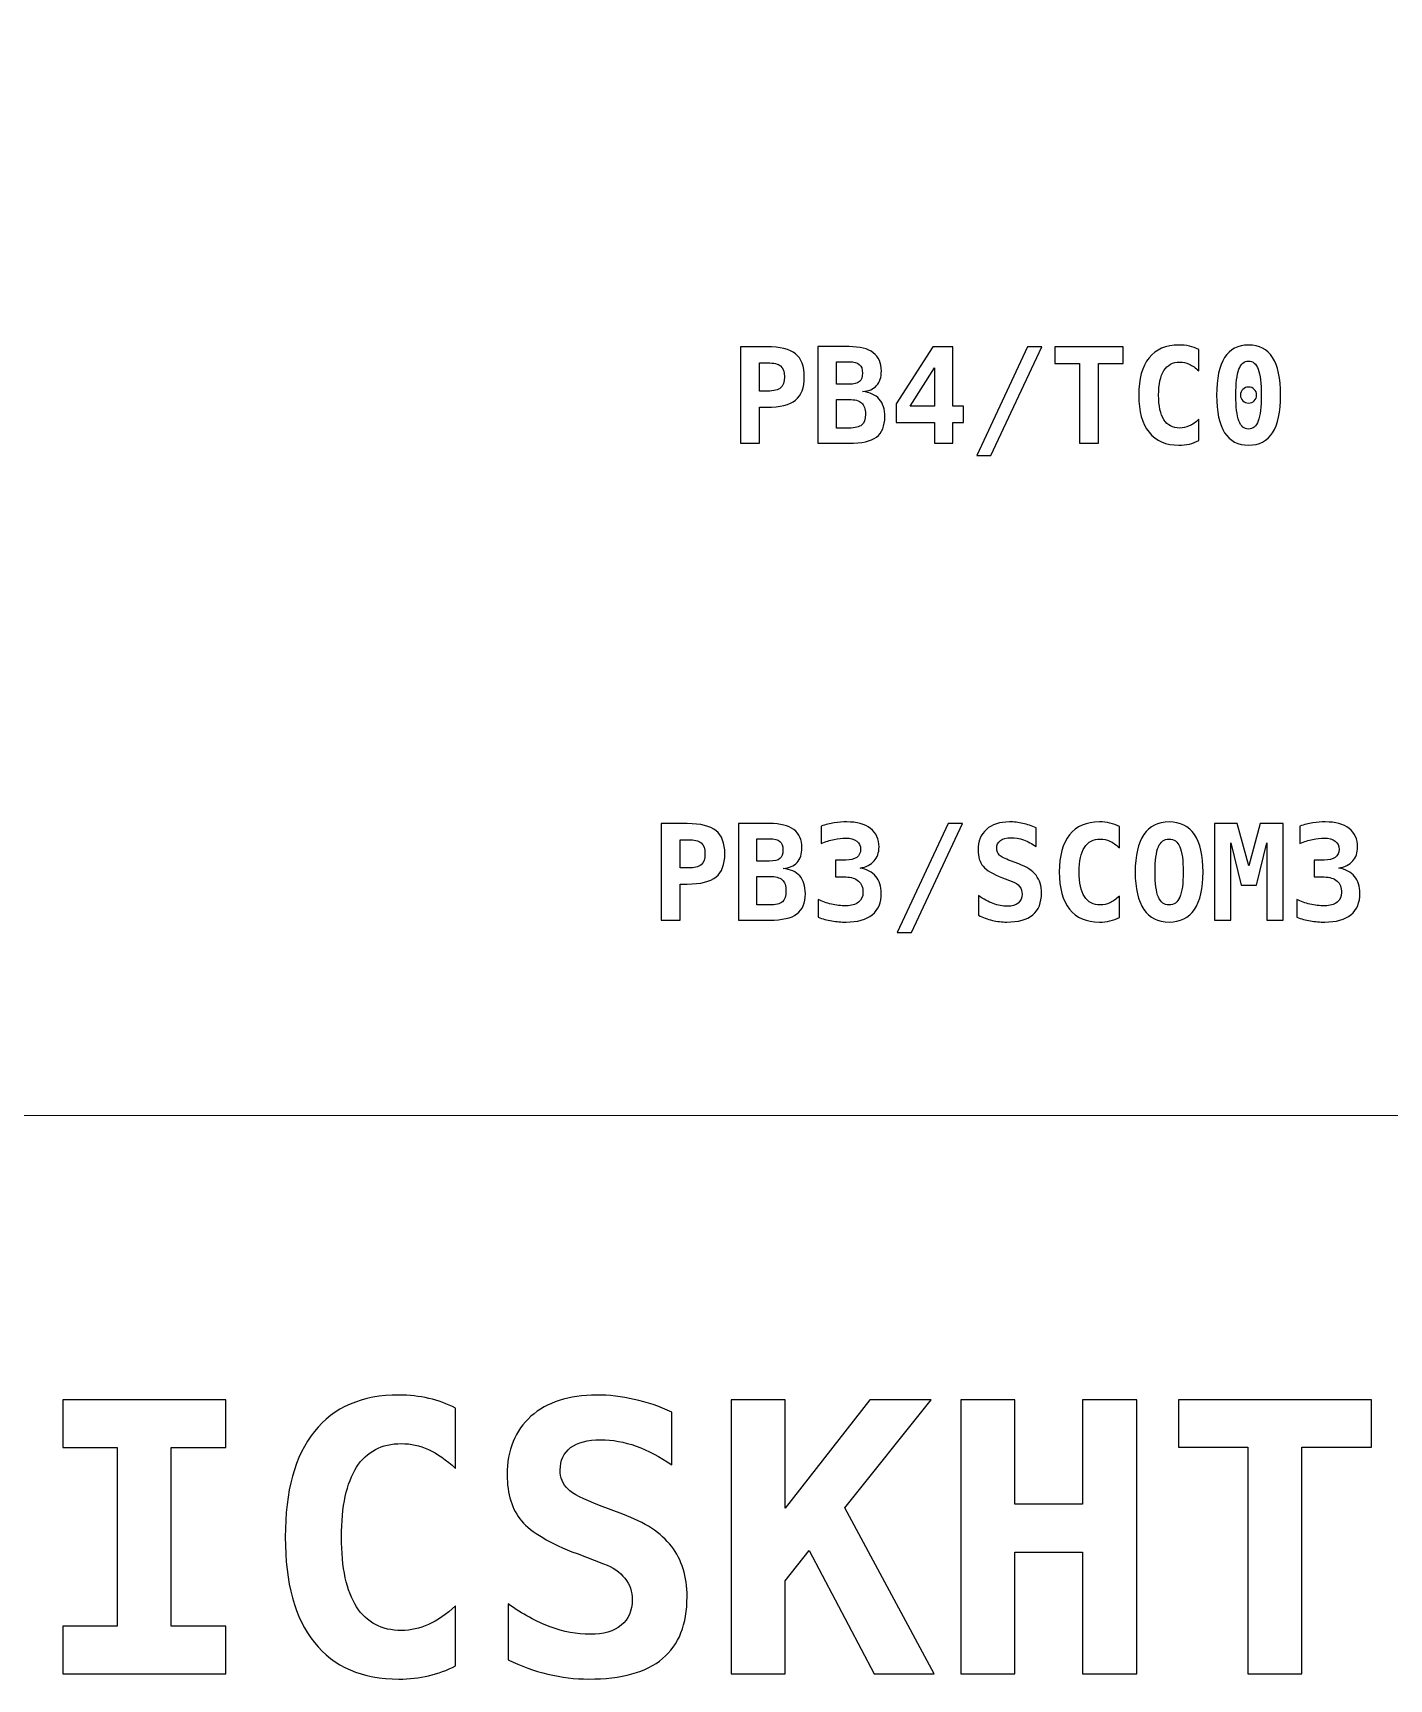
# Model space of a CAD drawing. Header units: centimetres. Extents: x -11.23 to -9.76, y -15.64 to -13.8.
# Drawn here: x -10.5264 to -10.1653, y -15.635 to -15.1967 of the extents above; entities that cross this region are included whole.
import ezdxf

# ---------------------------------------------------------------- set-up
doc = ezdxf.new("R2010")
doc.units = ezdxf.units.CM
doc.header["$MEASUREMENT"] = 0
doc.layers.add('Layer 1', color=7, linetype='Continuous')

msp = doc.modelspace()

# ---------------------------------------------------------------- linework, layer by layer
at = {"layer": 'Layer 1', "color": 7, "lineweight": 9}
msp.add_lwpolyline([(-10.8825, -15.485), (-10.1175, -15.485), (-10.1175, -14.215), (-10.8825, -14.215), (-10.8825, -15.485)], close=True, dxfattribs=at)
at = {"layer": 'Layer 1', "color": 250}
for points, knots in [([(-10.33799, -15.28023), (-10.33799, -15.28023), (-10.33101, -15.28023), (-10.33101, -15.28023), (-10.33101, -15.28023), (-10.32746, -15.28023), (-10.32491, -15.28086), (-10.32335, -15.28212), (-10.32335, -15.28212), (-10.32179, -15.28339), (-10.32102, -15.28544), (-10.32102, -15.28827), (-10.32102, -15.28827), (-10.32102, -15.29111), (-10.32179, -15.29316), (-10.32335, -15.29443), (-10.32335, -15.29443), (-10.32491, -15.29569), (-10.32746, -15.29632), (-10.33101, -15.29632), (-10.33101, -15.29632), (-10.33101, -15.29632), (-10.33291, -15.29632), (-10.33291, -15.29632), (-10.33291, -15.29632), (-10.33291, -15.29632), (-10.33291, -15.30595), (-10.33291, -15.30595), (-10.33291, -15.30595), (-10.33291, -15.30595), (-10.33799, -15.30595), (-10.33799, -15.30595), (-10.33799, -15.30595), (-10.33799, -15.30595), (-10.33799, -15.28023), (-10.33799, -15.28023)], [0, 0, 0, 0, 0.111111, 0.111111, 0.111111, 0.111111, 0.222222, 0.222222, 0.222222, 0.222222, 0.333333, 0.333333, 0.333333, 0.333333, 0.444444, 0.444444, 0.444444, 0.444444, 0.555556, 0.555556, 0.555556, 0.555556, 0.666667, 0.666667, 0.666667, 0.666667, 0.777778, 0.777778, 0.777778, 0.777778, 0.888889, 0.888889, 0.888889, 0.888889, 1, 1, 1, 1]), ([(-10.31739, -15.2802), (-10.31739, -15.2802), (-10.3091, -15.2802), (-10.3091, -15.2802), (-10.3091, -15.2802), (-10.30624, -15.2802), (-10.30409, -15.28074), (-10.30265, -15.28182), (-10.30265, -15.28182), (-10.30121, -15.28291), (-10.30049, -15.28453), (-10.30049, -15.28669), (-10.30049, -15.28669), (-10.30049, -15.28835), (-10.30091, -15.28963), (-10.30176, -15.29056), (-10.30176, -15.29056), (-10.30261, -15.2915), (-10.30386, -15.29203), (-10.3055, -15.29218), (-10.3055, -15.29218), (-10.30353, -15.29238), (-10.30206, -15.29304), (-10.30107, -15.29417), (-10.30107, -15.29417), (-10.30007, -15.29529), (-10.29958, -15.29687), (-10.29958, -15.29889), (-10.29958, -15.29889), (-10.29958, -15.30137), (-10.30032, -15.30316), (-10.30182, -15.30428), (-10.30182, -15.30428), (-10.30331, -15.30539), (-10.30574, -15.30595), (-10.3091, -15.30595), (-10.3091, -15.30595), (-10.3091, -15.30595), (-10.31739, -15.30595), (-10.31739, -15.30595), (-10.31739, -15.30595), (-10.31739, -15.30595), (-10.31739, -15.2802), (-10.31739, -15.2802)], [0, 0, 0, 0, 0.090909, 0.090909, 0.090909, 0.090909, 0.181818, 0.181818, 0.181818, 0.181818, 0.272727, 0.272727, 0.272727, 0.272727, 0.363636, 0.363636, 0.363636, 0.363636, 0.454545, 0.454545, 0.454545, 0.454545, 0.545455, 0.545455, 0.545455, 0.545455, 0.636364, 0.636364, 0.636364, 0.636364, 0.727273, 0.727273, 0.727273, 0.727273, 0.818182, 0.818182, 0.818182, 0.818182, 0.909091, 0.909091, 0.909091, 0.909091, 1, 1, 1, 1]), ([(-10.28679, -15.28023), (-10.28679, -15.28023), (-10.28147, -15.28023), (-10.28147, -15.28023), (-10.28147, -15.28023), (-10.28147, -15.28023), (-10.28147, -15.29604), (-10.28147, -15.29604), (-10.28147, -15.29604), (-10.28147, -15.29604), (-10.27864, -15.29604), (-10.27864, -15.29604), (-10.27864, -15.29604), (-10.27864, -15.29604), (-10.27864, -15.3004), (-10.27864, -15.3004), (-10.27864, -15.3004), (-10.27864, -15.3004), (-10.28147, -15.3004), (-10.28147, -15.3004), (-10.28147, -15.3004), (-10.28147, -15.3004), (-10.28147, -15.30595), (-10.28147, -15.30595), (-10.28147, -15.30595), (-10.28147, -15.30595), (-10.28634, -15.30595), (-10.28634, -15.30595), (-10.28634, -15.30595), (-10.28634, -15.30595), (-10.28634, -15.3004), (-10.28634, -15.3004), (-10.28634, -15.3004), (-10.28634, -15.3004), (-10.29654, -15.3004), (-10.29654, -15.3004), (-10.29654, -15.3004), (-10.29654, -15.3004), (-10.29654, -15.29547), (-10.29654, -15.29547), (-10.29654, -15.29547), (-10.29654, -15.29547), (-10.28679, -15.28023), (-10.28679, -15.28023)], [0, 0, 0, 0, 0.090909, 0.090909, 0.090909, 0.090909, 0.181818, 0.181818, 0.181818, 0.181818, 0.272727, 0.272727, 0.272727, 0.272727, 0.363636, 0.363636, 0.363636, 0.363636, 0.454545, 0.454545, 0.454545, 0.454545, 0.545455, 0.545455, 0.545455, 0.545455, 0.636364, 0.636364, 0.636364, 0.636364, 0.727273, 0.727273, 0.727273, 0.727273, 0.818182, 0.818182, 0.818182, 0.818182, 0.909091, 0.909091, 0.909091, 0.909091, 1, 1, 1, 1]), ([(-10.26157, -15.28023), (-10.26157, -15.28023), (-10.25777, -15.28023), (-10.25777, -15.28023), (-10.25777, -15.28023), (-10.25777, -15.28023), (-10.27131, -15.30923), (-10.27131, -15.30923), (-10.27131, -15.30923), (-10.27131, -15.30923), (-10.27511, -15.30923), (-10.27511, -15.30923), (-10.27511, -15.30923), (-10.27511, -15.30923), (-10.26157, -15.28023), (-10.26157, -15.28023)], [0, 0, 0, 0, 0.25, 0.25, 0.25, 0.25, 0.5, 0.5, 0.5, 0.5, 0.75, 0.75, 0.75, 0.75, 1, 1, 1, 1]), ([(-10.24266, -15.30595), (-10.24266, -15.30595), (-10.24774, -15.30595), (-10.24774, -15.30595), (-10.24774, -15.30595), (-10.24774, -15.30595), (-10.24774, -15.28468), (-10.24774, -15.28468), (-10.24774, -15.28468), (-10.24774, -15.28468), (-10.25427, -15.28468), (-10.25427, -15.28468), (-10.25427, -15.28468), (-10.25427, -15.28468), (-10.25427, -15.28023), (-10.25427, -15.28023), (-10.25427, -15.28023), (-10.25427, -15.28023), (-10.23613, -15.28023), (-10.23613, -15.28023), (-10.23613, -15.28023), (-10.23613, -15.28023), (-10.23613, -15.28468), (-10.23613, -15.28468), (-10.23613, -15.28468), (-10.23613, -15.28468), (-10.24266, -15.28468), (-10.24266, -15.28468), (-10.24266, -15.28468), (-10.24266, -15.28468), (-10.24266, -15.30595), (-10.24266, -15.30595)], [0, 0, 0, 0, 0.125, 0.125, 0.125, 0.125, 0.25, 0.25, 0.25, 0.25, 0.375, 0.375, 0.375, 0.375, 0.5, 0.5, 0.5, 0.5, 0.625, 0.625, 0.625, 0.625, 0.75, 0.75, 0.75, 0.75, 0.875, 0.875, 0.875, 0.875, 1, 1, 1, 1]), ([(-10.21596, -15.30521), (-10.21676, -15.30562), (-10.2176, -15.30593), (-10.21849, -15.30614), (-10.21849, -15.30614), (-10.21937, -15.30634), (-10.2203, -15.30645), (-10.22128, -15.30645), (-10.22128, -15.30645), (-10.22475, -15.30645), (-10.2274, -15.30531), (-10.22922, -15.30302), (-10.22922, -15.30302), (-10.23105, -15.30073), (-10.23196, -15.29744), (-10.23196, -15.29311), (-10.23196, -15.29311), (-10.23196, -15.28879), (-10.23105, -15.28548), (-10.22922, -15.28319), (-10.22922, -15.28319), (-10.2274, -15.28091), (-10.22475, -15.27977), (-10.22128, -15.27977), (-10.22128, -15.27977), (-10.2203, -15.27977), (-10.21937, -15.27987), (-10.21847, -15.28008), (-10.21847, -15.28008), (-10.21758, -15.28028), (-10.21674, -15.2806), (-10.21596, -15.28101), (-10.21596, -15.28101), (-10.21596, -15.28101), (-10.21596, -15.28666), (-10.21596, -15.28666), (-10.21596, -15.28666), (-10.21683, -15.28585), (-10.21768, -15.28526), (-10.2185, -15.28489), (-10.2185, -15.28489), (-10.21932, -15.28452), (-10.22017, -15.28433), (-10.22104, -15.28433), (-10.22104, -15.28433), (-10.2229, -15.28433), (-10.22431, -15.28507), (-10.22525, -15.28655), (-10.22525, -15.28655), (-10.2262, -15.28802), (-10.22668, -15.29021), (-10.22668, -15.29311), (-10.22668, -15.29311), (-10.22668, -15.29601), (-10.2262, -15.29819), (-10.22525, -15.29967), (-10.22525, -15.29967), (-10.22431, -15.30115), (-10.2229, -15.30189), (-10.22104, -15.30189), (-10.22104, -15.30189), (-10.22017, -15.30189), (-10.21932, -15.3017), (-10.2185, -15.30133), (-10.2185, -15.30133), (-10.21768, -15.30095), (-10.21683, -15.30036), (-10.21596, -15.29956), (-10.21596, -15.29956), (-10.21596, -15.29956), (-10.21596, -15.30521), (-10.21596, -15.30521)], [0, 0, 0, 0, 0.055556, 0.055556, 0.055556, 0.055556, 0.111111, 0.111111, 0.111111, 0.111111, 0.166667, 0.166667, 0.166667, 0.166667, 0.222222, 0.222222, 0.222222, 0.222222, 0.277778, 0.277778, 0.277778, 0.277778, 0.333333, 0.333333, 0.333333, 0.333333, 0.388889, 0.388889, 0.388889, 0.388889, 0.444444, 0.444444, 0.444444, 0.444444, 0.5, 0.5, 0.5, 0.5, 0.555556, 0.555556, 0.555556, 0.555556, 0.611111, 0.611111, 0.611111, 0.611111, 0.666667, 0.666667, 0.666667, 0.666667, 0.722222, 0.722222, 0.722222, 0.722222, 0.777778, 0.777778, 0.777778, 0.777778, 0.833333, 0.833333, 0.833333, 0.833333, 0.888889, 0.888889, 0.888889, 0.888889, 0.944444, 0.944444, 0.944444, 0.944444, 1, 1, 1, 1]), ([(-10.21122, -15.29311), (-10.21122, -15.28866), (-10.21052, -15.28532), (-10.20911, -15.2831), (-10.20911, -15.2831), (-10.20769, -15.28088), (-10.20557, -15.27977), (-10.20273, -15.27977), (-10.20273, -15.27977), (-10.19988, -15.27977), (-10.19775, -15.28087), (-10.19634, -15.28309), (-10.19634, -15.28309), (-10.19492, -15.28531), (-10.19422, -15.28865), (-10.19422, -15.29311), (-10.19422, -15.29311), (-10.19422, -15.29757), (-10.19492, -15.30091), (-10.19634, -15.30313), (-10.19634, -15.30313), (-10.19775, -15.30534), (-10.19988, -15.30645), (-10.20273, -15.30645), (-10.20273, -15.30645), (-10.20557, -15.30645), (-10.20769, -15.30534), (-10.20911, -15.30312), (-10.20911, -15.30312), (-10.21052, -15.30089), (-10.21122, -15.29756), (-10.21122, -15.29311)], [0, 0, 0, 0, 0.125, 0.125, 0.125, 0.125, 0.25, 0.25, 0.25, 0.25, 0.375, 0.375, 0.375, 0.375, 0.5, 0.5, 0.5, 0.5, 0.625, 0.625, 0.625, 0.625, 0.75, 0.75, 0.75, 0.75, 0.875, 0.875, 0.875, 0.875, 1, 1, 1, 1]), ([(-10.33291, -15.28451), (-10.33291, -15.28451), (-10.33291, -15.29204), (-10.33291, -15.29204), (-10.33291, -15.29204), (-10.33291, -15.29204), (-10.33082, -15.29204), (-10.33082, -15.29204), (-10.33082, -15.29204), (-10.32916, -15.29204), (-10.32799, -15.29176), (-10.32731, -15.2912), (-10.32731, -15.2912), (-10.32664, -15.29064), (-10.3263, -15.28966), (-10.3263, -15.28827), (-10.3263, -15.28827), (-10.3263, -15.28689), (-10.32664, -15.28591), (-10.32731, -15.28535), (-10.32731, -15.28535), (-10.32799, -15.28479), (-10.32916, -15.28451), (-10.33082, -15.28451), (-10.33082, -15.28451), (-10.33082, -15.28451), (-10.33291, -15.28451), (-10.33291, -15.28451)], [0, 0, 0, 0, 0.142857, 0.142857, 0.142857, 0.142857, 0.285714, 0.285714, 0.285714, 0.285714, 0.428571, 0.428571, 0.428571, 0.428571, 0.571429, 0.571429, 0.571429, 0.571429, 0.714286, 0.714286, 0.714286, 0.714286, 0.857143, 0.857143, 0.857143, 0.857143, 1, 1, 1, 1]), ([(-10.31248, -15.28424), (-10.31248, -15.28424), (-10.31248, -15.29022), (-10.31248, -15.29022), (-10.31248, -15.29022), (-10.31248, -15.29022), (-10.3091, -15.29022), (-10.3091, -15.29022), (-10.3091, -15.29022), (-10.30782, -15.29022), (-10.3069, -15.28999), (-10.30635, -15.28953), (-10.30635, -15.28953), (-10.3058, -15.28907), (-10.30553, -15.28832), (-10.30553, -15.28726), (-10.30553, -15.28726), (-10.30553, -15.2862), (-10.30581, -15.28543), (-10.30637, -15.28496), (-10.30637, -15.28496), (-10.30693, -15.28448), (-10.30784, -15.28424), (-10.3091, -15.28424), (-10.3091, -15.28424), (-10.3091, -15.28424), (-10.31248, -15.28424), (-10.31248, -15.28424)], [0, 0, 0, 0, 0.142857, 0.142857, 0.142857, 0.142857, 0.285714, 0.285714, 0.285714, 0.285714, 0.428571, 0.428571, 0.428571, 0.428571, 0.571429, 0.571429, 0.571429, 0.571429, 0.714286, 0.714286, 0.714286, 0.714286, 0.857143, 0.857143, 0.857143, 0.857143, 1, 1, 1, 1]), ([(-10.28634, -15.28588), (-10.28634, -15.28588), (-10.29284, -15.29604), (-10.29284, -15.29604), (-10.29284, -15.29604), (-10.29284, -15.29604), (-10.28634, -15.29604), (-10.28634, -15.29604), (-10.28634, -15.29604), (-10.28634, -15.29604), (-10.28634, -15.28588), (-10.28634, -15.28588)], [0, 0, 0, 0, 0.333333, 0.333333, 0.333333, 0.333333, 0.666667, 0.666667, 0.666667, 0.666667, 1, 1, 1, 1]), ([(-10.20273, -15.28407), (-10.2039, -15.28407), (-10.20476, -15.28479), (-10.2053, -15.28622), (-10.2053, -15.28622), (-10.20584, -15.28766), (-10.20611, -15.28996), (-10.20611, -15.29311), (-10.20611, -15.29311), (-10.20611, -15.29627), (-10.20584, -15.29855), (-10.2053, -15.29999), (-10.2053, -15.29999), (-10.20476, -15.30143), (-10.2039, -15.30215), (-10.20273, -15.30215), (-10.20273, -15.30215), (-10.20154, -15.30215), (-10.20069, -15.30143), (-10.20015, -15.29999), (-10.20015, -15.29999), (-10.1996, -15.29855), (-10.19933, -15.29627), (-10.19933, -15.29311), (-10.19933, -15.29311), (-10.19933, -15.28996), (-10.1996, -15.28766), (-10.20015, -15.28622), (-10.20015, -15.28622), (-10.20069, -15.28479), (-10.20154, -15.28407), (-10.20273, -15.28407)], [0, 0, 0, 0, 0.125, 0.125, 0.125, 0.125, 0.25, 0.25, 0.25, 0.25, 0.375, 0.375, 0.375, 0.375, 0.5, 0.5, 0.5, 0.5, 0.625, 0.625, 0.625, 0.625, 0.75, 0.75, 0.75, 0.75, 0.875, 0.875, 0.875, 0.875, 1, 1, 1, 1]), ([(-10.31248, -15.29427), (-10.31248, -15.29427), (-10.31248, -15.30189), (-10.31248, -15.30189), (-10.31248, -15.30189), (-10.31248, -15.30189), (-10.3091, -15.30189), (-10.3091, -15.30189), (-10.3091, -15.30189), (-10.30748, -15.30189), (-10.30635, -15.30161), (-10.3057, -15.30106), (-10.3057, -15.30106), (-10.30505, -15.30051), (-10.30473, -15.29955), (-10.30473, -15.29818), (-10.30473, -15.29818), (-10.30473, -15.29679), (-10.30507, -15.29579), (-10.30575, -15.29518), (-10.30575, -15.29518), (-10.30642, -15.29457), (-10.30754, -15.29427), (-10.3091, -15.29427), (-10.3091, -15.29427), (-10.3091, -15.29427), (-10.31248, -15.29427), (-10.31248, -15.29427)], [0, 0, 0, 0, 0.142857, 0.142857, 0.142857, 0.142857, 0.285714, 0.285714, 0.285714, 0.285714, 0.428571, 0.428571, 0.428571, 0.428571, 0.571429, 0.571429, 0.571429, 0.571429, 0.714286, 0.714286, 0.714286, 0.714286, 0.857143, 0.857143, 0.857143, 0.857143, 1, 1, 1, 1]), ([(-10.20487, -15.29311), (-10.20487, -15.29251), (-10.20466, -15.292), (-10.20424, -15.29159), (-10.20424, -15.29159), (-10.20383, -15.29117), (-10.20333, -15.29096), (-10.20273, -15.29096), (-10.20273, -15.29096), (-10.20212, -15.29096), (-10.20161, -15.29117), (-10.2012, -15.29159), (-10.2012, -15.29159), (-10.20078, -15.292), (-10.20057, -15.29251), (-10.20057, -15.29311), (-10.20057, -15.29311), (-10.20057, -15.29371), (-10.20078, -15.29422), (-10.2012, -15.29463), (-10.2012, -15.29463), (-10.20161, -15.29505), (-10.20212, -15.29525), (-10.20273, -15.29525), (-10.20273, -15.29525), (-10.20333, -15.29525), (-10.20383, -15.29505), (-10.20424, -15.29464), (-10.20424, -15.29464), (-10.20466, -15.29424), (-10.20487, -15.29373), (-10.20487, -15.29311)], [0, 0, 0, 0, 0.125, 0.125, 0.125, 0.125, 0.25, 0.25, 0.25, 0.25, 0.375, 0.375, 0.375, 0.375, 0.5, 0.5, 0.5, 0.5, 0.625, 0.625, 0.625, 0.625, 0.75, 0.75, 0.75, 0.75, 0.875, 0.875, 0.875, 0.875, 1, 1, 1, 1]), ([(-10.35915, -15.40723), (-10.35915, -15.40723), (-10.35217, -15.40723), (-10.35217, -15.40723), (-10.35217, -15.40723), (-10.34862, -15.40723), (-10.34607, -15.40786), (-10.34451, -15.40912), (-10.34451, -15.40912), (-10.34295, -15.41039), (-10.34218, -15.41244), (-10.34218, -15.41527), (-10.34218, -15.41527), (-10.34218, -15.41811), (-10.34295, -15.42016), (-10.34451, -15.42143), (-10.34451, -15.42143), (-10.34607, -15.42269), (-10.34862, -15.42332), (-10.35217, -15.42332), (-10.35217, -15.42332), (-10.35217, -15.42332), (-10.35407, -15.42332), (-10.35407, -15.42332), (-10.35407, -15.42332), (-10.35407, -15.42332), (-10.35407, -15.43295), (-10.35407, -15.43295), (-10.35407, -15.43295), (-10.35407, -15.43295), (-10.35915, -15.43295), (-10.35915, -15.43295), (-10.35915, -15.43295), (-10.35915, -15.43295), (-10.35915, -15.40723), (-10.35915, -15.40723)], [0, 0, 0, 0, 0.111111, 0.111111, 0.111111, 0.111111, 0.222222, 0.222222, 0.222222, 0.222222, 0.333333, 0.333333, 0.333333, 0.333333, 0.444444, 0.444444, 0.444444, 0.444444, 0.555556, 0.555556, 0.555556, 0.555556, 0.666667, 0.666667, 0.666667, 0.666667, 0.777778, 0.777778, 0.777778, 0.777778, 0.888889, 0.888889, 0.888889, 0.888889, 1, 1, 1, 1]), ([(-10.33855, -15.4072), (-10.33855, -15.4072), (-10.33026, -15.4072), (-10.33026, -15.4072), (-10.33026, -15.4072), (-10.3274, -15.4072), (-10.32525, -15.40774), (-10.32381, -15.40882), (-10.32381, -15.40882), (-10.32237, -15.40991), (-10.32165, -15.41153), (-10.32165, -15.41369), (-10.32165, -15.41369), (-10.32165, -15.41535), (-10.32207, -15.41663), (-10.32292, -15.41756), (-10.32292, -15.41756), (-10.32377, -15.4185), (-10.32502, -15.41903), (-10.32666, -15.41918), (-10.32666, -15.41918), (-10.32469, -15.41938), (-10.32322, -15.42004), (-10.32223, -15.42117), (-10.32223, -15.42117), (-10.32123, -15.42229), (-10.32074, -15.42387), (-10.32074, -15.42589), (-10.32074, -15.42589), (-10.32074, -15.42837), (-10.32148, -15.43016), (-10.32298, -15.43128), (-10.32298, -15.43128), (-10.32447, -15.43239), (-10.3269, -15.43295), (-10.33026, -15.43295), (-10.33026, -15.43295), (-10.33026, -15.43295), (-10.33855, -15.43295), (-10.33855, -15.43295), (-10.33855, -15.43295), (-10.33855, -15.43295), (-10.33855, -15.4072), (-10.33855, -15.4072)], [0, 0, 0, 0, 0.090909, 0.090909, 0.090909, 0.090909, 0.181818, 0.181818, 0.181818, 0.181818, 0.272727, 0.272727, 0.272727, 0.272727, 0.363636, 0.363636, 0.363636, 0.363636, 0.454545, 0.454545, 0.454545, 0.454545, 0.545455, 0.545455, 0.545455, 0.545455, 0.636364, 0.636364, 0.636364, 0.636364, 0.727273, 0.727273, 0.727273, 0.727273, 0.818182, 0.818182, 0.818182, 0.818182, 0.909091, 0.909091, 0.909091, 0.909091, 1, 1, 1, 1]), ([(-10.31, -15.42144), (-10.31, -15.42144), (-10.31273, -15.42144), (-10.31273, -15.42144), (-10.31273, -15.42144), (-10.31273, -15.42144), (-10.31273, -15.41696), (-10.31273, -15.41696), (-10.31273, -15.41696), (-10.31273, -15.41696), (-10.31, -15.41696), (-10.31, -15.41696), (-10.31, -15.41696), (-10.30875, -15.41696), (-10.30776, -15.41672), (-10.30707, -15.41622), (-10.30707, -15.41622), (-10.30638, -15.41572), (-10.30603, -15.41501), (-10.30603, -15.4141), (-10.30603, -15.4141), (-10.30603, -15.41315), (-10.30638, -15.41241), (-10.30707, -15.41187), (-10.30707, -15.41187), (-10.30776, -15.41134), (-10.30875, -15.41107), (-10.31, -15.41107), (-10.31, -15.41107), (-10.31097, -15.41107), (-10.312, -15.41119), (-10.3131, -15.41144), (-10.3131, -15.41144), (-10.31421, -15.41168), (-10.31535, -15.41203), (-10.31653, -15.41249), (-10.31653, -15.41249), (-10.31653, -15.41249), (-10.31653, -15.40787), (-10.31653, -15.40787), (-10.31653, -15.40787), (-10.31535, -15.40751), (-10.31419, -15.40724), (-10.31304, -15.40705), (-10.31304, -15.40705), (-10.31189, -15.40686), (-10.31079, -15.40677), (-10.30973, -15.40677), (-10.30973, -15.40677), (-10.30702, -15.40677), (-10.30491, -15.40736), (-10.3034, -15.40854), (-10.3034, -15.40854), (-10.30188, -15.40972), (-10.30112, -15.41135), (-10.30112, -15.41343), (-10.30112, -15.41343), (-10.30112, -15.41496), (-10.30156, -15.41621), (-10.30243, -15.41718), (-10.30243, -15.41718), (-10.3033, -15.41815), (-10.30455, -15.41879), (-10.30617, -15.41908), (-10.30617, -15.41908), (-10.30433, -15.4194), (-10.30293, -15.42014), (-10.30196, -15.42128), (-10.30196, -15.42128), (-10.301, -15.42242), (-10.30051, -15.42392), (-10.30051, -15.42578), (-10.30051, -15.42578), (-10.30051, -15.42828), (-10.30131, -15.43017), (-10.30291, -15.43149), (-10.30291, -15.43149), (-10.30451, -15.4328), (-10.30682, -15.43345), (-10.30987, -15.43345), (-10.30987, -15.43345), (-10.31116, -15.43345), (-10.31244, -15.43334), (-10.3137, -15.43312), (-10.3137, -15.43312), (-10.31496, -15.4329), (-10.31616, -15.43259), (-10.31731, -15.43217), (-10.31731, -15.43217), (-10.31731, -15.43217), (-10.31731, -15.42745), (-10.31731, -15.42745), (-10.31731, -15.42745), (-10.31623, -15.42799), (-10.31506, -15.4284), (-10.31381, -15.42869), (-10.31381, -15.42869), (-10.31256, -15.42897), (-10.31125, -15.42911), (-10.30987, -15.42911), (-10.30987, -15.42911), (-10.30849, -15.42911), (-10.3074, -15.42879), (-10.30659, -15.42815), (-10.30659, -15.42815), (-10.30579, -15.42752), (-10.30539, -15.42666), (-10.30539, -15.42558), (-10.30539, -15.42558), (-10.30539, -15.42426), (-10.30579, -15.42324), (-10.30659, -15.42252), (-10.30659, -15.42252), (-10.3074, -15.4218), (-10.30853, -15.42144), (-10.31, -15.42144)], [0, 0, 0, 0, 0.034483, 0.034483, 0.034483, 0.034483, 0.068966, 0.068966, 0.068966, 0.068966, 0.103448, 0.103448, 0.103448, 0.103448, 0.137931, 0.137931, 0.137931, 0.137931, 0.172414, 0.172414, 0.172414, 0.172414, 0.206897, 0.206897, 0.206897, 0.206897, 0.241379, 0.241379, 0.241379, 0.241379, 0.275862, 0.275862, 0.275862, 0.275862, 0.310345, 0.310345, 0.310345, 0.310345, 0.344828, 0.344828, 0.344828, 0.344828, 0.37931, 0.37931, 0.37931, 0.37931, 0.413793, 0.413793, 0.413793, 0.413793, 0.448276, 0.448276, 0.448276, 0.448276, 0.482759, 0.482759, 0.482759, 0.482759, 0.517241, 0.517241, 0.517241, 0.517241, 0.551724, 0.551724, 0.551724, 0.551724, 0.586207, 0.586207, 0.586207, 0.586207, 0.62069, 0.62069, 0.62069, 0.62069, 0.655172, 0.655172, 0.655172, 0.655172, 0.689655, 0.689655, 0.689655, 0.689655, 0.724138, 0.724138, 0.724138, 0.724138, 0.758621, 0.758621, 0.758621, 0.758621, 0.793103, 0.793103, 0.793103, 0.793103, 0.827586, 0.827586, 0.827586, 0.827586, 0.862069, 0.862069, 0.862069, 0.862069, 0.896552, 0.896552, 0.896552, 0.896552, 0.931034, 0.931034, 0.931034, 0.931034, 0.965517, 0.965517, 0.965517, 0.965517, 1, 1, 1, 1]), ([(-10.28273, -15.40723), (-10.28273, -15.40723), (-10.27893, -15.40723), (-10.27893, -15.40723), (-10.27893, -15.40723), (-10.27893, -15.40723), (-10.29247, -15.43623), (-10.29247, -15.43623), (-10.29247, -15.43623), (-10.29247, -15.43623), (-10.29627, -15.43623), (-10.29627, -15.43623), (-10.29627, -15.43623), (-10.29627, -15.43623), (-10.28273, -15.40723), (-10.28273, -15.40723)], [0, 0, 0, 0, 0.25, 0.25, 0.25, 0.25, 0.5, 0.5, 0.5, 0.5, 0.75, 0.75, 0.75, 0.75, 1, 1, 1, 1]), ([(-10.2682, -15.42167), (-10.27075, -15.42069), (-10.27249, -15.41966), (-10.2734, -15.41859), (-10.2734, -15.41859), (-10.2743, -15.41751), (-10.27476, -15.41607), (-10.27476, -15.41426), (-10.27476, -15.41426), (-10.27476, -15.41193), (-10.27401, -15.41009), (-10.27252, -15.40877), (-10.27252, -15.40877), (-10.27102, -15.40743), (-10.26898, -15.40677), (-10.26637, -15.40677), (-10.26637, -15.40677), (-10.26518, -15.40677), (-10.264, -15.4069), (-10.26282, -15.40717), (-10.26282, -15.40717), (-10.26163, -15.40744), (-10.26046, -15.40784), (-10.2593, -15.40837), (-10.2593, -15.40837), (-10.2593, -15.40837), (-10.2593, -15.41333), (-10.2593, -15.41333), (-10.2593, -15.41333), (-10.2604, -15.41256), (-10.2615, -15.41198), (-10.26263, -15.41157), (-10.26263, -15.41157), (-10.26376, -15.41117), (-10.26487, -15.41097), (-10.26597, -15.41097), (-10.26597, -15.41097), (-10.2672, -15.41097), (-10.26814, -15.41122), (-10.2688, -15.41171), (-10.2688, -15.41171), (-10.26945, -15.41221), (-10.26978, -15.41291), (-10.26978, -15.41383), (-10.26978, -15.41383), (-10.26978, -15.41454), (-10.26954, -15.41513), (-10.26906, -15.41559), (-10.26906, -15.41559), (-10.26858, -15.41606), (-10.26759, -15.41657), (-10.26607, -15.41713), (-10.26607, -15.41713), (-10.26607, -15.41713), (-10.26389, -15.41796), (-10.26389, -15.41796), (-10.26389, -15.41796), (-10.26182, -15.41872), (-10.2603, -15.41973), (-10.25932, -15.42098), (-10.25932, -15.42098), (-10.25835, -15.42223), (-10.25786, -15.42381), (-10.25786, -15.42571), (-10.25786, -15.42571), (-10.25786, -15.42831), (-10.25862, -15.43025), (-10.26016, -15.43153), (-10.26016, -15.43153), (-10.26169, -15.43281), (-10.26401, -15.43345), (-10.26711, -15.43345), (-10.26711, -15.43345), (-10.26838, -15.43345), (-10.26966, -15.4333), (-10.27094, -15.43299), (-10.27094, -15.43299), (-10.27222, -15.43269), (-10.27346, -15.43224), (-10.27465, -15.43164), (-10.27465, -15.43164), (-10.27465, -15.43164), (-10.27465, -15.42638), (-10.27465, -15.42638), (-10.27465, -15.42638), (-10.2733, -15.42735), (-10.27198, -15.42807), (-10.27072, -15.42854), (-10.27072, -15.42854), (-10.26945, -15.42901), (-10.2682, -15.42925), (-10.26695, -15.42925), (-10.26695, -15.42925), (-10.2657, -15.42925), (-10.26473, -15.42896), (-10.26404, -15.42839), (-10.26404, -15.42839), (-10.26336, -15.42782), (-10.26301, -15.42703), (-10.26301, -15.42601), (-10.26301, -15.42601), (-10.26301, -15.42524), (-10.26324, -15.42456), (-10.2637, -15.42398), (-10.2637, -15.42398), (-10.26416, -15.4234), (-10.26482, -15.42294), (-10.2657, -15.42261), (-10.2657, -15.42261), (-10.2657, -15.42261), (-10.2682, -15.42167), (-10.2682, -15.42167)], [0, 0, 0, 0, 0.035714, 0.035714, 0.035714, 0.035714, 0.071429, 0.071429, 0.071429, 0.071429, 0.107143, 0.107143, 0.107143, 0.107143, 0.142857, 0.142857, 0.142857, 0.142857, 0.178571, 0.178571, 0.178571, 0.178571, 0.214286, 0.214286, 0.214286, 0.214286, 0.25, 0.25, 0.25, 0.25, 0.285714, 0.285714, 0.285714, 0.285714, 0.321429, 0.321429, 0.321429, 0.321429, 0.357143, 0.357143, 0.357143, 0.357143, 0.392857, 0.392857, 0.392857, 0.392857, 0.428571, 0.428571, 0.428571, 0.428571, 0.464286, 0.464286, 0.464286, 0.464286, 0.5, 0.5, 0.5, 0.5, 0.535714, 0.535714, 0.535714, 0.535714, 0.571429, 0.571429, 0.571429, 0.571429, 0.607143, 0.607143, 0.607143, 0.607143, 0.642857, 0.642857, 0.642857, 0.642857, 0.678571, 0.678571, 0.678571, 0.678571, 0.714286, 0.714286, 0.714286, 0.714286, 0.75, 0.75, 0.75, 0.75, 0.785714, 0.785714, 0.785714, 0.785714, 0.821429, 0.821429, 0.821429, 0.821429, 0.857143, 0.857143, 0.857143, 0.857143, 0.892857, 0.892857, 0.892857, 0.892857, 0.928571, 0.928571, 0.928571, 0.928571, 0.964286, 0.964286, 0.964286, 0.964286, 1, 1, 1, 1]), ([(-10.23712, -15.43221), (-10.23792, -15.43262), (-10.23876, -15.43293), (-10.23965, -15.43314), (-10.23965, -15.43314), (-10.24053, -15.43334), (-10.24146, -15.43345), (-10.24244, -15.43345), (-10.24244, -15.43345), (-10.24591, -15.43345), (-10.24856, -15.43231), (-10.25038, -15.43002), (-10.25038, -15.43002), (-10.25221, -15.42773), (-10.25312, -15.42444), (-10.25312, -15.42011), (-10.25312, -15.42011), (-10.25312, -15.41579), (-10.25221, -15.41248), (-10.25038, -15.41019), (-10.25038, -15.41019), (-10.24856, -15.40791), (-10.24591, -15.40677), (-10.24244, -15.40677), (-10.24244, -15.40677), (-10.24146, -15.40677), (-10.24053, -15.40687), (-10.23963, -15.40708), (-10.23963, -15.40708), (-10.23874, -15.40728), (-10.2379, -15.4076), (-10.23712, -15.40801), (-10.23712, -15.40801), (-10.23712, -15.40801), (-10.23712, -15.41366), (-10.23712, -15.41366), (-10.23712, -15.41366), (-10.23799, -15.41285), (-10.23884, -15.41226), (-10.23966, -15.41189), (-10.23966, -15.41189), (-10.24048, -15.41152), (-10.24133, -15.41133), (-10.2422, -15.41133), (-10.2422, -15.41133), (-10.24406, -15.41133), (-10.24547, -15.41207), (-10.24641, -15.41355), (-10.24641, -15.41355), (-10.24736, -15.41502), (-10.24784, -15.41721), (-10.24784, -15.42011), (-10.24784, -15.42011), (-10.24784, -15.42301), (-10.24736, -15.42519), (-10.24641, -15.42667), (-10.24641, -15.42667), (-10.24547, -15.42815), (-10.24406, -15.42889), (-10.2422, -15.42889), (-10.2422, -15.42889), (-10.24133, -15.42889), (-10.24048, -15.4287), (-10.23966, -15.42833), (-10.23966, -15.42833), (-10.23884, -15.42795), (-10.23799, -15.42736), (-10.23712, -15.42656), (-10.23712, -15.42656), (-10.23712, -15.42656), (-10.23712, -15.43221), (-10.23712, -15.43221)], [0, 0, 0, 0, 0.055556, 0.055556, 0.055556, 0.055556, 0.111111, 0.111111, 0.111111, 0.111111, 0.166667, 0.166667, 0.166667, 0.166667, 0.222222, 0.222222, 0.222222, 0.222222, 0.277778, 0.277778, 0.277778, 0.277778, 0.333333, 0.333333, 0.333333, 0.333333, 0.388889, 0.388889, 0.388889, 0.388889, 0.444444, 0.444444, 0.444444, 0.444444, 0.5, 0.5, 0.5, 0.5, 0.555556, 0.555556, 0.555556, 0.555556, 0.611111, 0.611111, 0.611111, 0.611111, 0.666667, 0.666667, 0.666667, 0.666667, 0.722222, 0.722222, 0.722222, 0.722222, 0.777778, 0.777778, 0.777778, 0.777778, 0.833333, 0.833333, 0.833333, 0.833333, 0.888889, 0.888889, 0.888889, 0.888889, 0.944444, 0.944444, 0.944444, 0.944444, 1, 1, 1, 1]), ([(-10.23291, -15.42011), (-10.23291, -15.41572), (-10.23215, -15.41239), (-10.23063, -15.41014), (-10.23063, -15.41014), (-10.22911, -15.40789), (-10.22686, -15.40677), (-10.22389, -15.40677), (-10.22389, -15.40677), (-10.2209, -15.40677), (-10.21865, -15.40789), (-10.21712, -15.41014), (-10.21712, -15.41014), (-10.2156, -15.41239), (-10.21484, -15.41572), (-10.21484, -15.42011), (-10.21484, -15.42011), (-10.21484, -15.42451), (-10.2156, -15.42782), (-10.21712, -15.43007), (-10.21712, -15.43007), (-10.21865, -15.43233), (-10.2209, -15.43345), (-10.22389, -15.43345), (-10.22389, -15.43345), (-10.22686, -15.43345), (-10.22911, -15.43233), (-10.23063, -15.43007), (-10.23063, -15.43007), (-10.23215, -15.42782), (-10.23291, -15.42451), (-10.23291, -15.42011)], [0, 0, 0, 0, 0.125, 0.125, 0.125, 0.125, 0.25, 0.25, 0.25, 0.25, 0.375, 0.375, 0.375, 0.375, 0.5, 0.5, 0.5, 0.5, 0.625, 0.625, 0.625, 0.625, 0.75, 0.75, 0.75, 0.75, 0.875, 0.875, 0.875, 0.875, 1, 1, 1, 1]), ([(-10.21178, -15.40723), (-10.21178, -15.40723), (-10.20572, -15.40723), (-10.20572, -15.40723), (-10.20572, -15.40723), (-10.20572, -15.40723), (-10.20265, -15.41851), (-10.20265, -15.41851), (-10.20265, -15.41851), (-10.20265, -15.41851), (-10.1996, -15.40723), (-10.1996, -15.40723), (-10.1996, -15.40723), (-10.1996, -15.40723), (-10.1935, -15.40723), (-10.1935, -15.40723), (-10.1935, -15.40723), (-10.1935, -15.40723), (-10.1935, -15.43295), (-10.1935, -15.43295), (-10.1935, -15.43295), (-10.1935, -15.43295), (-10.19788, -15.43295), (-10.19788, -15.43295), (-10.19788, -15.43295), (-10.19788, -15.43295), (-10.19788, -15.41235), (-10.19788, -15.41235), (-10.19788, -15.41235), (-10.19788, -15.41235), (-10.2006, -15.42359), (-10.2006, -15.42359), (-10.2006, -15.42359), (-10.2006, -15.42359), (-10.20465, -15.42359), (-10.20465, -15.42359), (-10.20465, -15.42359), (-10.20465, -15.42359), (-10.2074, -15.41235), (-10.2074, -15.41235), (-10.2074, -15.41235), (-10.2074, -15.41235), (-10.2074, -15.43295), (-10.2074, -15.43295), (-10.2074, -15.43295), (-10.2074, -15.43295), (-10.21178, -15.43295), (-10.21178, -15.43295), (-10.21178, -15.43295), (-10.21178, -15.43295), (-10.21178, -15.40723), (-10.21178, -15.40723)], [0, 0, 0, 0, 0.076923, 0.076923, 0.076923, 0.076923, 0.153846, 0.153846, 0.153846, 0.153846, 0.230769, 0.230769, 0.230769, 0.230769, 0.307692, 0.307692, 0.307692, 0.307692, 0.384615, 0.384615, 0.384615, 0.384615, 0.461538, 0.461538, 0.461538, 0.461538, 0.538462, 0.538462, 0.538462, 0.538462, 0.615385, 0.615385, 0.615385, 0.615385, 0.692308, 0.692308, 0.692308, 0.692308, 0.769231, 0.769231, 0.769231, 0.769231, 0.846154, 0.846154, 0.846154, 0.846154, 0.923077, 0.923077, 0.923077, 0.923077, 1, 1, 1, 1]), ([(-10.18256, -15.42144), (-10.18256, -15.42144), (-10.18529, -15.42144), (-10.18529, -15.42144), (-10.18529, -15.42144), (-10.18529, -15.42144), (-10.18529, -15.41696), (-10.18529, -15.41696), (-10.18529, -15.41696), (-10.18529, -15.41696), (-10.18256, -15.41696), (-10.18256, -15.41696), (-10.18256, -15.41696), (-10.18131, -15.41696), (-10.18032, -15.41672), (-10.17963, -15.41622), (-10.17963, -15.41622), (-10.17894, -15.41572), (-10.17859, -15.41501), (-10.17859, -15.4141), (-10.17859, -15.4141), (-10.17859, -15.41315), (-10.17894, -15.41241), (-10.17963, -15.41187), (-10.17963, -15.41187), (-10.18032, -15.41134), (-10.18131, -15.41107), (-10.18256, -15.41107), (-10.18256, -15.41107), (-10.18353, -15.41107), (-10.18456, -15.41119), (-10.18566, -15.41144), (-10.18566, -15.41144), (-10.18677, -15.41168), (-10.18791, -15.41203), (-10.18909, -15.41249), (-10.18909, -15.41249), (-10.18909, -15.41249), (-10.18909, -15.40787), (-10.18909, -15.40787), (-10.18909, -15.40787), (-10.18791, -15.40751), (-10.18675, -15.40724), (-10.1856, -15.40705), (-10.1856, -15.40705), (-10.18445, -15.40686), (-10.18335, -15.40677), (-10.18229, -15.40677), (-10.18229, -15.40677), (-10.17958, -15.40677), (-10.17747, -15.40736), (-10.17596, -15.40854), (-10.17596, -15.40854), (-10.17444, -15.40972), (-10.17368, -15.41135), (-10.17368, -15.41343), (-10.17368, -15.41343), (-10.17368, -15.41496), (-10.17412, -15.41621), (-10.17499, -15.41718), (-10.17499, -15.41718), (-10.17586, -15.41815), (-10.17711, -15.41879), (-10.17873, -15.41908), (-10.17873, -15.41908), (-10.17689, -15.4194), (-10.17549, -15.42014), (-10.17452, -15.42128), (-10.17452, -15.42128), (-10.17356, -15.42242), (-10.17307, -15.42392), (-10.17307, -15.42578), (-10.17307, -15.42578), (-10.17307, -15.42828), (-10.17387, -15.43017), (-10.17547, -15.43149), (-10.17547, -15.43149), (-10.17707, -15.4328), (-10.17938, -15.43345), (-10.18243, -15.43345), (-10.18243, -15.43345), (-10.18372, -15.43345), (-10.185, -15.43334), (-10.18626, -15.43312), (-10.18626, -15.43312), (-10.18752, -15.4329), (-10.18872, -15.43259), (-10.18987, -15.43217), (-10.18987, -15.43217), (-10.18987, -15.43217), (-10.18987, -15.42745), (-10.18987, -15.42745), (-10.18987, -15.42745), (-10.18879, -15.42799), (-10.18762, -15.4284), (-10.18637, -15.42869), (-10.18637, -15.42869), (-10.18512, -15.42897), (-10.18381, -15.42911), (-10.18243, -15.42911), (-10.18243, -15.42911), (-10.18105, -15.42911), (-10.17996, -15.42879), (-10.17915, -15.42815), (-10.17915, -15.42815), (-10.17835, -15.42752), (-10.17795, -15.42666), (-10.17795, -15.42558), (-10.17795, -15.42558), (-10.17795, -15.42426), (-10.17835, -15.42324), (-10.17915, -15.42252), (-10.17915, -15.42252), (-10.17996, -15.4218), (-10.18109, -15.42144), (-10.18256, -15.42144)], [0, 0, 0, 0, 0.034483, 0.034483, 0.034483, 0.034483, 0.068966, 0.068966, 0.068966, 0.068966, 0.103448, 0.103448, 0.103448, 0.103448, 0.137931, 0.137931, 0.137931, 0.137931, 0.172414, 0.172414, 0.172414, 0.172414, 0.206897, 0.206897, 0.206897, 0.206897, 0.241379, 0.241379, 0.241379, 0.241379, 0.275862, 0.275862, 0.275862, 0.275862, 0.310345, 0.310345, 0.310345, 0.310345, 0.344828, 0.344828, 0.344828, 0.344828, 0.37931, 0.37931, 0.37931, 0.37931, 0.413793, 0.413793, 0.413793, 0.413793, 0.448276, 0.448276, 0.448276, 0.448276, 0.482759, 0.482759, 0.482759, 0.482759, 0.517241, 0.517241, 0.517241, 0.517241, 0.551724, 0.551724, 0.551724, 0.551724, 0.586207, 0.586207, 0.586207, 0.586207, 0.62069, 0.62069, 0.62069, 0.62069, 0.655172, 0.655172, 0.655172, 0.655172, 0.689655, 0.689655, 0.689655, 0.689655, 0.724138, 0.724138, 0.724138, 0.724138, 0.758621, 0.758621, 0.758621, 0.758621, 0.793103, 0.793103, 0.793103, 0.793103, 0.827586, 0.827586, 0.827586, 0.827586, 0.862069, 0.862069, 0.862069, 0.862069, 0.896552, 0.896552, 0.896552, 0.896552, 0.931034, 0.931034, 0.931034, 0.931034, 0.965517, 0.965517, 0.965517, 0.965517, 1, 1, 1, 1]), ([(-10.35407, -15.41151), (-10.35407, -15.41151), (-10.35407, -15.41904), (-10.35407, -15.41904), (-10.35407, -15.41904), (-10.35407, -15.41904), (-10.35198, -15.41904), (-10.35198, -15.41904), (-10.35198, -15.41904), (-10.35032, -15.41904), (-10.34915, -15.41876), (-10.34847, -15.4182), (-10.34847, -15.4182), (-10.3478, -15.41764), (-10.34746, -15.41666), (-10.34746, -15.41527), (-10.34746, -15.41527), (-10.34746, -15.41389), (-10.3478, -15.41291), (-10.34847, -15.41235), (-10.34847, -15.41235), (-10.34915, -15.41179), (-10.35032, -15.41151), (-10.35198, -15.41151), (-10.35198, -15.41151), (-10.35198, -15.41151), (-10.35407, -15.41151), (-10.35407, -15.41151)], [0, 0, 0, 0, 0.142857, 0.142857, 0.142857, 0.142857, 0.285714, 0.285714, 0.285714, 0.285714, 0.428571, 0.428571, 0.428571, 0.428571, 0.571429, 0.571429, 0.571429, 0.571429, 0.714286, 0.714286, 0.714286, 0.714286, 0.857143, 0.857143, 0.857143, 0.857143, 1, 1, 1, 1]), ([(-10.33364, -15.41124), (-10.33364, -15.41124), (-10.33364, -15.41722), (-10.33364, -15.41722), (-10.33364, -15.41722), (-10.33364, -15.41722), (-10.33026, -15.41722), (-10.33026, -15.41722), (-10.33026, -15.41722), (-10.32898, -15.41722), (-10.32806, -15.41699), (-10.32751, -15.41653), (-10.32751, -15.41653), (-10.32696, -15.41607), (-10.32669, -15.41532), (-10.32669, -15.41426), (-10.32669, -15.41426), (-10.32669, -15.4132), (-10.32697, -15.41243), (-10.32753, -15.41196), (-10.32753, -15.41196), (-10.32809, -15.41148), (-10.329, -15.41124), (-10.33026, -15.41124), (-10.33026, -15.41124), (-10.33026, -15.41124), (-10.33364, -15.41124), (-10.33364, -15.41124)], [0, 0, 0, 0, 0.142857, 0.142857, 0.142857, 0.142857, 0.285714, 0.285714, 0.285714, 0.285714, 0.428571, 0.428571, 0.428571, 0.428571, 0.571429, 0.571429, 0.571429, 0.571429, 0.714286, 0.714286, 0.714286, 0.714286, 0.857143, 0.857143, 0.857143, 0.857143, 1, 1, 1, 1]), ([(-10.22389, -15.41133), (-10.22519, -15.41133), (-10.22613, -15.41202), (-10.22673, -15.4134), (-10.22673, -15.4134), (-10.22733, -15.41479), (-10.22763, -15.41703), (-10.22763, -15.42011), (-10.22763, -15.42011), (-10.22763, -15.4232), (-10.22733, -15.42542), (-10.22673, -15.42681), (-10.22673, -15.42681), (-10.22613, -15.42819), (-10.22519, -15.42889), (-10.22389, -15.42889), (-10.22389, -15.42889), (-10.22258, -15.42889), (-10.22162, -15.42819), (-10.22102, -15.42681), (-10.22102, -15.42681), (-10.22043, -15.42542), (-10.22013, -15.4232), (-10.22013, -15.42011), (-10.22013, -15.42011), (-10.22013, -15.41703), (-10.22043, -15.41479), (-10.22102, -15.4134), (-10.22102, -15.4134), (-10.22162, -15.41202), (-10.22258, -15.41133), (-10.22389, -15.41133)], [0, 0, 0, 0, 0.125, 0.125, 0.125, 0.125, 0.25, 0.25, 0.25, 0.25, 0.375, 0.375, 0.375, 0.375, 0.5, 0.5, 0.5, 0.5, 0.625, 0.625, 0.625, 0.625, 0.75, 0.75, 0.75, 0.75, 0.875, 0.875, 0.875, 0.875, 1, 1, 1, 1]), ([(-10.33364, -15.42127), (-10.33364, -15.42127), (-10.33364, -15.42889), (-10.33364, -15.42889), (-10.33364, -15.42889), (-10.33364, -15.42889), (-10.33026, -15.42889), (-10.33026, -15.42889), (-10.33026, -15.42889), (-10.32864, -15.42889), (-10.32751, -15.42861), (-10.32686, -15.42806), (-10.32686, -15.42806), (-10.32621, -15.42751), (-10.32589, -15.42655), (-10.32589, -15.42518), (-10.32589, -15.42518), (-10.32589, -15.42379), (-10.32623, -15.42279), (-10.32691, -15.42218), (-10.32691, -15.42218), (-10.32758, -15.42157), (-10.3287, -15.42127), (-10.33026, -15.42127), (-10.33026, -15.42127), (-10.33026, -15.42127), (-10.33364, -15.42127), (-10.33364, -15.42127)], [0, 0, 0, 0, 0.142857, 0.142857, 0.142857, 0.142857, 0.285714, 0.285714, 0.285714, 0.285714, 0.428571, 0.428571, 0.428571, 0.428571, 0.571429, 0.571429, 0.571429, 0.571429, 0.714286, 0.714286, 0.714286, 0.714286, 0.857143, 0.857143, 0.857143, 0.857143, 1, 1, 1, 1]), ([(-10.51846, -15.57341), (-10.51846, -15.57341), (-10.51846, -15.56071), (-10.51846, -15.56071), (-10.51846, -15.56071), (-10.51846, -15.56071), (-10.47505, -15.56071), (-10.47505, -15.56071), (-10.47505, -15.56071), (-10.47505, -15.56071), (-10.47505, -15.57341), (-10.47505, -15.57341), (-10.47505, -15.57341), (-10.47505, -15.57341), (-10.48956, -15.57341), (-10.48956, -15.57341), (-10.48956, -15.57341), (-10.48956, -15.57341), (-10.48956, -15.62092), (-10.48956, -15.62092), (-10.48956, -15.62092), (-10.48956, -15.62092), (-10.47505, -15.62092), (-10.47505, -15.62092), (-10.47505, -15.62092), (-10.47505, -15.62092), (-10.47505, -15.63362), (-10.47505, -15.63362), (-10.47505, -15.63362), (-10.47505, -15.63362), (-10.51846, -15.63362), (-10.51846, -15.63362), (-10.51846, -15.63362), (-10.51846, -15.63362), (-10.51846, -15.62092), (-10.51846, -15.62092), (-10.51846, -15.62092), (-10.51846, -15.62092), (-10.50396, -15.62092), (-10.50396, -15.62092), (-10.50396, -15.62092), (-10.50396, -15.62092), (-10.50396, -15.57341), (-10.50396, -15.57341), (-10.50396, -15.57341), (-10.50396, -15.57341), (-10.51846, -15.57341), (-10.51846, -15.57341)], [0, 0, 0, 0, 0.083333, 0.083333, 0.083333, 0.083333, 0.166667, 0.166667, 0.166667, 0.166667, 0.25, 0.25, 0.25, 0.25, 0.333333, 0.333333, 0.333333, 0.333333, 0.416667, 0.416667, 0.416667, 0.416667, 0.5, 0.5, 0.5, 0.5, 0.583333, 0.583333, 0.583333, 0.583333, 0.666667, 0.666667, 0.666667, 0.666667, 0.75, 0.75, 0.75, 0.75, 0.833333, 0.833333, 0.833333, 0.833333, 0.916667, 0.916667, 0.916667, 0.916667, 1, 1, 1, 1]), ([(-10.41386, -15.63152), (-10.41614, -15.63269), (-10.41853, -15.63357), (-10.42105, -15.63415), (-10.42105, -15.63415), (-10.42355, -15.63474), (-10.42618, -15.63504), (-10.42895, -15.63504), (-10.42895, -15.63504), (-10.43878, -15.63504), (-10.4463, -15.6318), (-10.45147, -15.62532), (-10.45147, -15.62532), (-10.45665, -15.61884), (-10.45923, -15.60948), (-10.45923, -15.59723), (-10.45923, -15.59723), (-10.45923, -15.58497), (-10.45665, -15.5756), (-10.45147, -15.56911), (-10.45147, -15.56911), (-10.4463, -15.56263), (-10.43878, -15.5594), (-10.42895, -15.5594), (-10.42895, -15.5594), (-10.42618, -15.5594), (-10.42353, -15.5597), (-10.421, -15.56028), (-10.421, -15.56028), (-10.41845, -15.56086), (-10.41608, -15.56175), (-10.41386, -15.56291), (-10.41386, -15.56291), (-10.41386, -15.56291), (-10.41386, -15.57893), (-10.41386, -15.57893), (-10.41386, -15.57893), (-10.41633, -15.57665), (-10.41875, -15.57498), (-10.42106, -15.57391), (-10.42106, -15.57391), (-10.4234, -15.57286), (-10.4258, -15.57233), (-10.42828, -15.57233), (-10.42828, -15.57233), (-10.43355, -15.57233), (-10.43753, -15.57443), (-10.44021, -15.57861), (-10.44021, -15.57861), (-10.4429, -15.5828), (-10.44425, -15.589), (-10.44425, -15.59723), (-10.44425, -15.59723), (-10.44425, -15.60545), (-10.4429, -15.61163), (-10.44021, -15.61582), (-10.44021, -15.61582), (-10.43753, -15.62), (-10.43355, -15.6221), (-10.42828, -15.6221), (-10.42828, -15.6221), (-10.4258, -15.6221), (-10.4234, -15.62157), (-10.42106, -15.62052), (-10.42106, -15.62052), (-10.41875, -15.61945), (-10.41633, -15.61779), (-10.41386, -15.6155), (-10.41386, -15.6155), (-10.41386, -15.6155), (-10.41386, -15.63152), (-10.41386, -15.63152)], [0, 0, 0, 0, 0.055556, 0.055556, 0.055556, 0.055556, 0.111111, 0.111111, 0.111111, 0.111111, 0.166667, 0.166667, 0.166667, 0.166667, 0.222222, 0.222222, 0.222222, 0.222222, 0.277778, 0.277778, 0.277778, 0.277778, 0.333333, 0.333333, 0.333333, 0.333333, 0.388889, 0.388889, 0.388889, 0.388889, 0.444444, 0.444444, 0.444444, 0.444444, 0.5, 0.5, 0.5, 0.5, 0.555556, 0.555556, 0.555556, 0.555556, 0.611111, 0.611111, 0.611111, 0.611111, 0.666667, 0.666667, 0.666667, 0.666667, 0.722222, 0.722222, 0.722222, 0.722222, 0.777778, 0.777778, 0.777778, 0.777778, 0.833333, 0.833333, 0.833333, 0.833333, 0.888889, 0.888889, 0.888889, 0.888889, 0.944444, 0.944444, 0.944444, 0.944444, 1, 1, 1, 1]), ([(-10.38154, -15.60163), (-10.38879, -15.59887), (-10.39371, -15.59595), (-10.39629, -15.59292), (-10.39629, -15.59292), (-10.39886, -15.58987), (-10.40014, -15.58578), (-10.40014, -15.58063), (-10.40014, -15.58063), (-10.40014, -15.57403), (-10.39802, -15.56883), (-10.39379, -15.56506), (-10.39379, -15.56506), (-10.38955, -15.56128), (-10.38375, -15.5594), (-10.37635, -15.5594), (-10.37635, -15.5594), (-10.373, -15.5594), (-10.36965, -15.55978), (-10.3663, -15.56055), (-10.3663, -15.56055), (-10.36294, -15.56131), (-10.35962, -15.56243), (-10.35633, -15.56393), (-10.35633, -15.56393), (-10.35633, -15.56393), (-10.35633, -15.578), (-10.35633, -15.578), (-10.35633, -15.578), (-10.35944, -15.57581), (-10.36257, -15.57416), (-10.36575, -15.57301), (-10.36575, -15.57301), (-10.36895, -15.57188), (-10.3721, -15.57131), (-10.37524, -15.57131), (-10.37524, -15.57131), (-10.37872, -15.57131), (-10.38139, -15.57201), (-10.38324, -15.57341), (-10.38324, -15.57341), (-10.38509, -15.57481), (-10.38602, -15.57681), (-10.38602, -15.57941), (-10.38602, -15.57941), (-10.38602, -15.58143), (-10.38534, -15.5831), (-10.38399, -15.58442), (-10.38399, -15.58442), (-10.38264, -15.58573), (-10.37982, -15.5872), (-10.37552, -15.58878), (-10.37552, -15.58878), (-10.37552, -15.58878), (-10.36932, -15.59113), (-10.36932, -15.59113), (-10.36932, -15.59113), (-10.36347, -15.59328), (-10.35915, -15.59613), (-10.35638, -15.59968), (-10.35638, -15.59968), (-10.35362, -15.60323), (-10.35223, -15.6077), (-10.35223, -15.6131), (-10.35223, -15.6131), (-10.35223, -15.62047), (-10.3544, -15.62595), (-10.35875, -15.62959), (-10.35875, -15.62959), (-10.3631, -15.63322), (-10.36967, -15.63504), (-10.37845, -15.63504), (-10.37845, -15.63504), (-10.38207, -15.63504), (-10.38569, -15.6346), (-10.38932, -15.63374), (-10.38932, -15.63374), (-10.39294, -15.63287), (-10.39646, -15.6316), (-10.39984, -15.6299), (-10.39984, -15.6299), (-10.39984, -15.6299), (-10.39984, -15.615), (-10.39984, -15.615), (-10.39984, -15.615), (-10.39601, -15.61774), (-10.39227, -15.61979), (-10.38869, -15.62112), (-10.38869, -15.62112), (-10.38509, -15.62245), (-10.38154, -15.62312), (-10.37802, -15.62312), (-10.37802, -15.62312), (-10.37447, -15.62312), (-10.37172, -15.62232), (-10.36977, -15.6207), (-10.36977, -15.6207), (-10.36782, -15.61909), (-10.36684, -15.61683), (-10.36684, -15.61393), (-10.36684, -15.61393), (-10.36684, -15.61175), (-10.36749, -15.60983), (-10.36879, -15.6082), (-10.36879, -15.6082), (-10.37009, -15.60655), (-10.37197, -15.60525), (-10.37445, -15.60432), (-10.37445, -15.60432), (-10.37445, -15.60432), (-10.38154, -15.60163), (-10.38154, -15.60163)], [0, 0, 0, 0, 0.035714, 0.035714, 0.035714, 0.035714, 0.071429, 0.071429, 0.071429, 0.071429, 0.107143, 0.107143, 0.107143, 0.107143, 0.142857, 0.142857, 0.142857, 0.142857, 0.178571, 0.178571, 0.178571, 0.178571, 0.214286, 0.214286, 0.214286, 0.214286, 0.25, 0.25, 0.25, 0.25, 0.285714, 0.285714, 0.285714, 0.285714, 0.321429, 0.321429, 0.321429, 0.321429, 0.357143, 0.357143, 0.357143, 0.357143, 0.392857, 0.392857, 0.392857, 0.392857, 0.428571, 0.428571, 0.428571, 0.428571, 0.464286, 0.464286, 0.464286, 0.464286, 0.5, 0.5, 0.5, 0.5, 0.535714, 0.535714, 0.535714, 0.535714, 0.571429, 0.571429, 0.571429, 0.571429, 0.607143, 0.607143, 0.607143, 0.607143, 0.642857, 0.642857, 0.642857, 0.642857, 0.678571, 0.678571, 0.678571, 0.678571, 0.714286, 0.714286, 0.714286, 0.714286, 0.75, 0.75, 0.75, 0.75, 0.785714, 0.785714, 0.785714, 0.785714, 0.821429, 0.821429, 0.821429, 0.821429, 0.857143, 0.857143, 0.857143, 0.857143, 0.892857, 0.892857, 0.892857, 0.892857, 0.928571, 0.928571, 0.928571, 0.928571, 0.964286, 0.964286, 0.964286, 0.964286, 1, 1, 1, 1]), ([(-10.34051, -15.56071), (-10.34051, -15.56071), (-10.32611, -15.56071), (-10.32611, -15.56071), (-10.32611, -15.56071), (-10.32611, -15.56071), (-10.32611, -15.58952), (-10.32611, -15.58952), (-10.32611, -15.58952), (-10.32611, -15.58952), (-10.30354, -15.56071), (-10.30354, -15.56071), (-10.30354, -15.56071), (-10.30354, -15.56071), (-10.28724, -15.56071), (-10.28724, -15.56071), (-10.28724, -15.56071), (-10.28724, -15.56071), (-10.31024, -15.58943), (-10.31024, -15.58943), (-10.31024, -15.58943), (-10.31024, -15.58943), (-10.28641, -15.63362), (-10.28641, -15.63362), (-10.28641, -15.63362), (-10.28641, -15.63362), (-10.30243, -15.63362), (-10.30243, -15.63362), (-10.30243, -15.63362), (-10.30243, -15.63362), (-10.31971, -15.6008), (-10.31971, -15.6008), (-10.31971, -15.6008), (-10.31971, -15.6008), (-10.32611, -15.60892), (-10.32611, -15.60892), (-10.32611, -15.60892), (-10.32611, -15.60892), (-10.32611, -15.63362), (-10.32611, -15.63362), (-10.32611, -15.63362), (-10.32611, -15.63362), (-10.34051, -15.63362), (-10.34051, -15.63362), (-10.34051, -15.63362), (-10.34051, -15.63362), (-10.34051, -15.56071), (-10.34051, -15.56071)], [0, 0, 0, 0, 0.083333, 0.083333, 0.083333, 0.083333, 0.166667, 0.166667, 0.166667, 0.166667, 0.25, 0.25, 0.25, 0.25, 0.333333, 0.333333, 0.333333, 0.333333, 0.416667, 0.416667, 0.416667, 0.416667, 0.5, 0.5, 0.5, 0.5, 0.583333, 0.583333, 0.583333, 0.583333, 0.666667, 0.666667, 0.666667, 0.666667, 0.75, 0.75, 0.75, 0.75, 0.833333, 0.833333, 0.833333, 0.833333, 0.916667, 0.916667, 0.916667, 0.916667, 1, 1, 1, 1]), ([(-10.27934, -15.56071), (-10.27934, -15.56071), (-10.26493, -15.56071), (-10.26493, -15.56071), (-10.26493, -15.56071), (-10.26493, -15.56071), (-10.26493, -15.5885), (-10.26493, -15.5885), (-10.26493, -15.5885), (-10.26493, -15.5885), (-10.2469, -15.5885), (-10.2469, -15.5885), (-10.2469, -15.5885), (-10.2469, -15.5885), (-10.2469, -15.56071), (-10.2469, -15.56071), (-10.2469, -15.56071), (-10.2469, -15.56071), (-10.2325, -15.56071), (-10.2325, -15.56071), (-10.2325, -15.56071), (-10.2325, -15.56071), (-10.2325, -15.63362), (-10.2325, -15.63362), (-10.2325, -15.63362), (-10.2325, -15.63362), (-10.2469, -15.63362), (-10.2469, -15.63362), (-10.2469, -15.63362), (-10.2469, -15.63362), (-10.2469, -15.6012), (-10.2469, -15.6012), (-10.2469, -15.6012), (-10.2469, -15.6012), (-10.26493, -15.6012), (-10.26493, -15.6012), (-10.26493, -15.6012), (-10.26493, -15.6012), (-10.26493, -15.63362), (-10.26493, -15.63362), (-10.26493, -15.63362), (-10.26493, -15.63362), (-10.27934, -15.63362), (-10.27934, -15.63362), (-10.27934, -15.63362), (-10.27934, -15.63362), (-10.27934, -15.56071), (-10.27934, -15.56071)], [0, 0, 0, 0, 0.083333, 0.083333, 0.083333, 0.083333, 0.166667, 0.166667, 0.166667, 0.166667, 0.25, 0.25, 0.25, 0.25, 0.333333, 0.333333, 0.333333, 0.333333, 0.416667, 0.416667, 0.416667, 0.416667, 0.5, 0.5, 0.5, 0.5, 0.583333, 0.583333, 0.583333, 0.583333, 0.666667, 0.666667, 0.666667, 0.666667, 0.75, 0.75, 0.75, 0.75, 0.833333, 0.833333, 0.833333, 0.833333, 0.916667, 0.916667, 0.916667, 0.916667, 1, 1, 1, 1]), ([(-10.18851, -15.63362), (-10.18851, -15.63362), (-10.20291, -15.63362), (-10.20291, -15.63362), (-10.20291, -15.63362), (-10.20291, -15.63362), (-10.20291, -15.57331), (-10.20291, -15.57331), (-10.20291, -15.57331), (-10.20291, -15.57331), (-10.22141, -15.57331), (-10.22141, -15.57331), (-10.22141, -15.57331), (-10.22141, -15.57331), (-10.22141, -15.56071), (-10.22141, -15.56071), (-10.22141, -15.56071), (-10.22141, -15.56071), (-10.17, -15.56071), (-10.17, -15.56071), (-10.17, -15.56071), (-10.17, -15.56071), (-10.17, -15.57331), (-10.17, -15.57331), (-10.17, -15.57331), (-10.17, -15.57331), (-10.18851, -15.57331), (-10.18851, -15.57331), (-10.18851, -15.57331), (-10.18851, -15.57331), (-10.18851, -15.63362), (-10.18851, -15.63362)], [0, 0, 0, 0, 0.125, 0.125, 0.125, 0.125, 0.25, 0.25, 0.25, 0.25, 0.375, 0.375, 0.375, 0.375, 0.5, 0.5, 0.5, 0.5, 0.625, 0.625, 0.625, 0.625, 0.75, 0.75, 0.75, 0.75, 0.875, 0.875, 0.875, 0.875, 1, 1, 1, 1])]:
    msp.add_open_spline(points, degree=3, knots=knots, dxfattribs=at)

doc.saveas('drawing.dxf')
